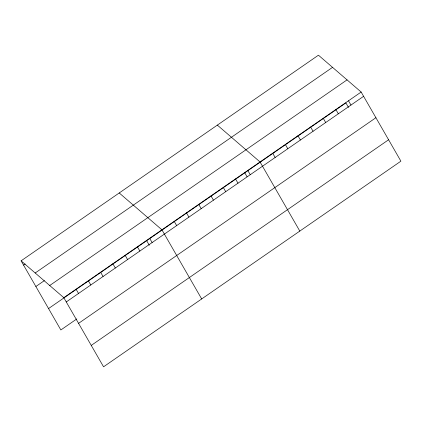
<?xml version="1.0" encoding="UTF-8"?>
<svg xmlns="http://www.w3.org/2000/svg" width="422" height="422" viewBox="0 0 422 422"><rect width="100%" height="100%" fill="white"/><g stroke="black" fill="none" stroke-linecap="round" stroke-linejoin="round"><path stroke-width="0.63" d="M21.1 260.828L318.446 55.192L361.148 92.038L400.9 161.172L103.554 366.808L63.801 297.674L21.1 260.828L60.852 329.962L76.851 318.9M23.558 265.106L25.156 263.998M35.19 272.987L332.536 67.351M35.865 286.506L44.4 280.609M49.712 285.515L347.053 79.879M63.801 297.674L361.148 92.038M48.546 308.561L345.892 102.921L348.482 107.425M66.259 301.952L363.606 96.316M78.566 323.357L375.912 117.717M91.247 345.407L388.593 139.766M217.346 125.107L260.047 161.953L299.805 231.087M119.226 192.97L161.927 229.816L201.679 298.95M348.509 100.779L350.967 105.057M335.87 109.52L338.333 113.792M323.236 118.255L325.694 122.533M310.597 126.996L313.055 131.274M297.958 135.736L300.422 140.014M285.325 144.477L287.783 148.755M272.686 153.218L275.144 157.49M247.783 170.435L250.241 174.713M244.792 172.841L247.06 176.781M235.518 178.923L237.976 183.195M223.254 187.405L225.712 191.678M210.989 195.887L213.448 200.16M198.72 204.369L201.183 208.642M186.455 212.852L188.914 217.13M174.191 221.334L176.649 225.612M149.662 238.298L152.12 242.576M146.671 240.698L149.261 245.203M137.393 246.78L139.856 251.058M125.128 255.263L127.586 259.541M112.864 263.745L115.322 268.023M100.6 272.227L103.058 276.505M88.335 280.709L90.793 284.987M76.065 289.191L78.529 293.469"/></g></svg>
